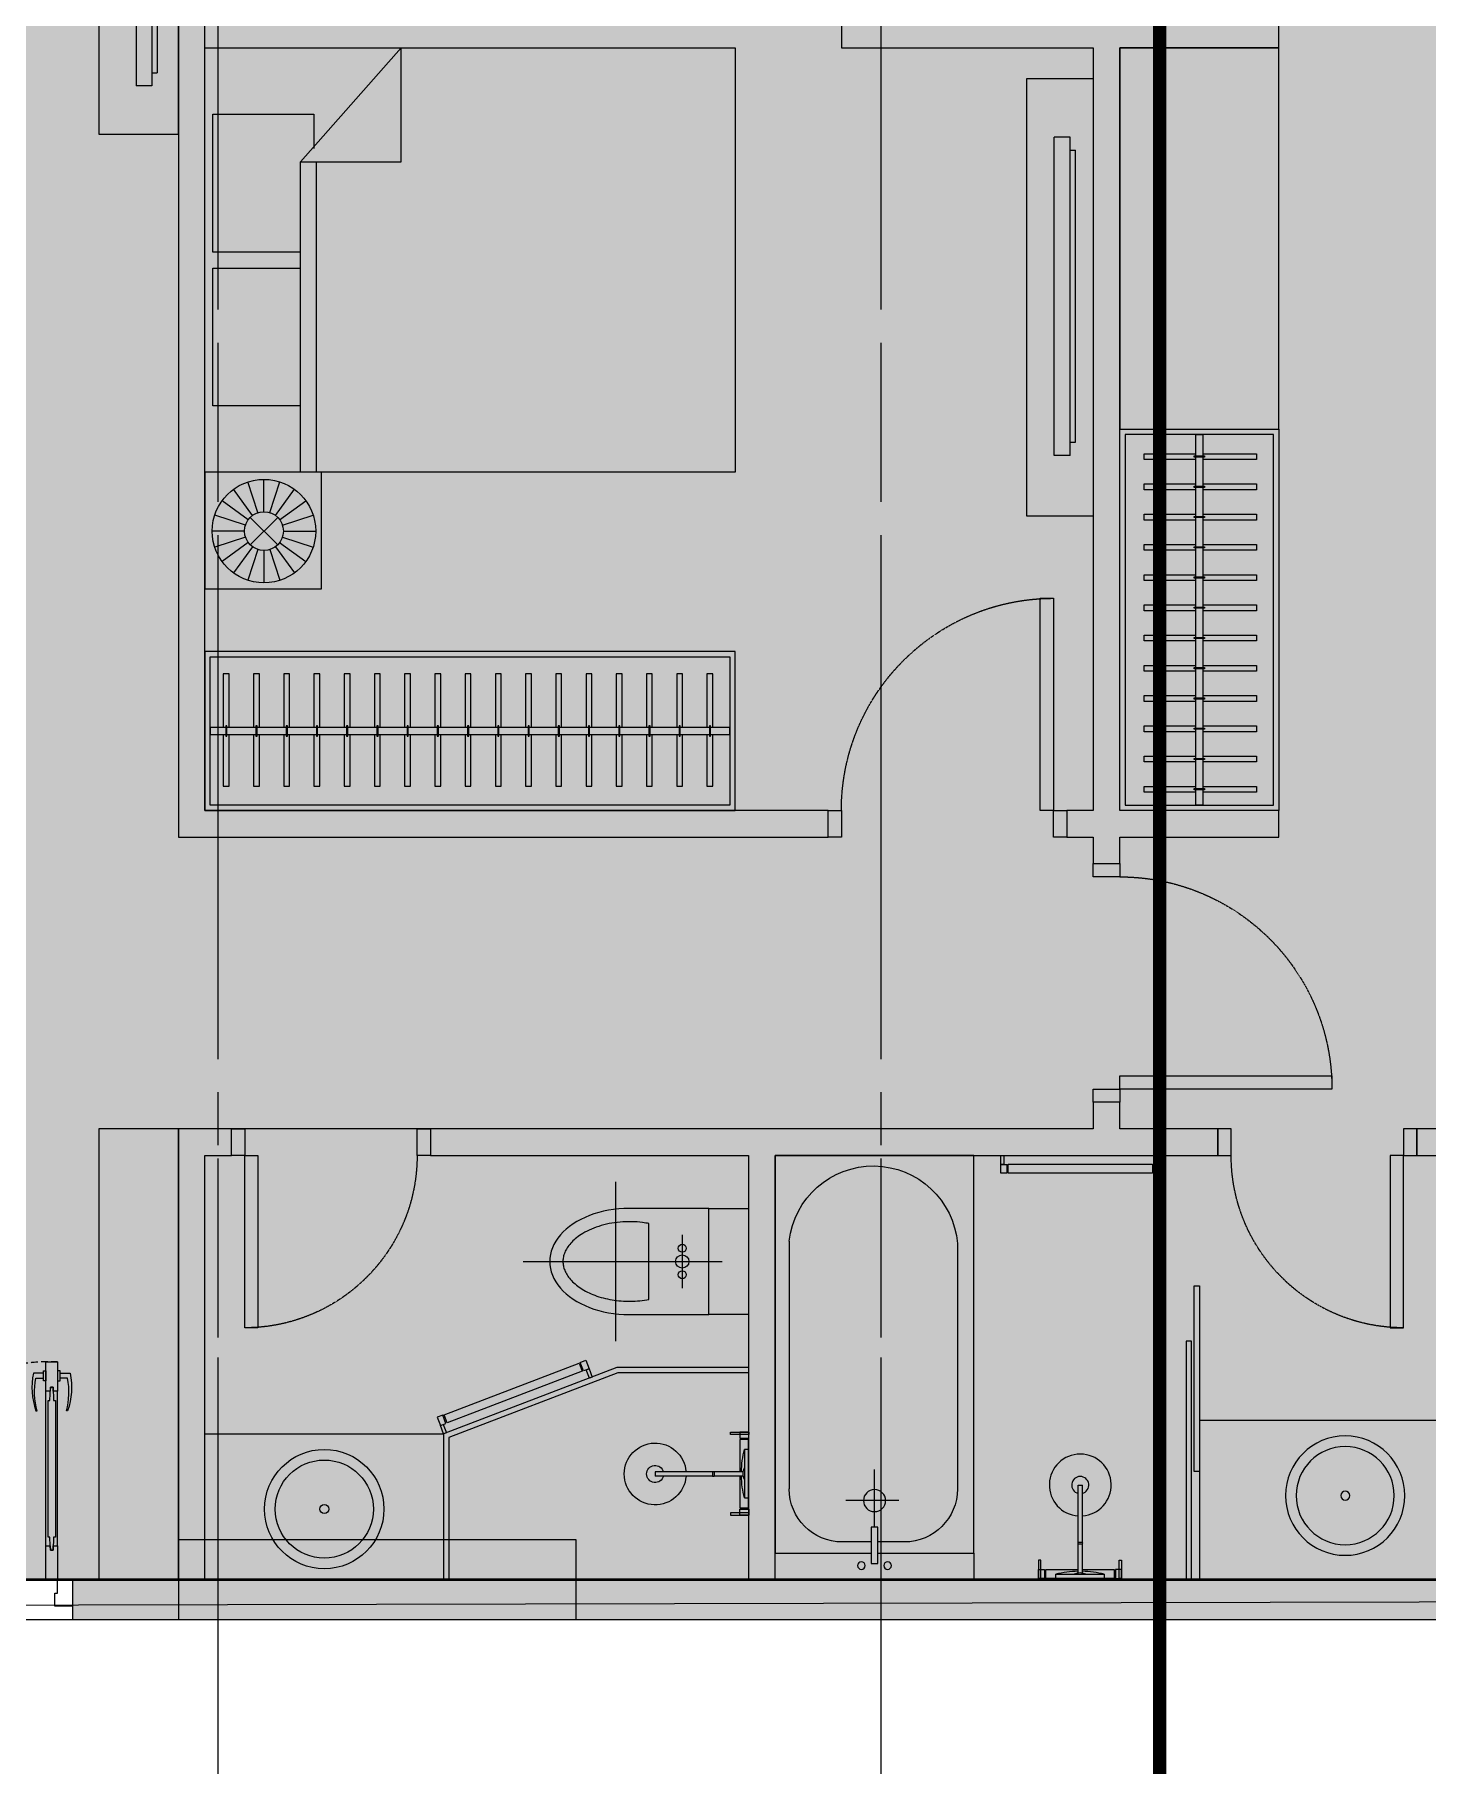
# Model space of a CAD drawing. Header units: millimetres. Extents: x -100356 to 314685, y 446 to 1273965.
# Drawn here: x 63498 to 68751, y 1025982 to 1032507 of the extents above; entities that cross this region are included whole.
import ezdxf

# ---------------------------------------------------------------- set-up
doc = ezdxf.new("R2010")
doc.units = ezdxf.units.MM
for name, pattern in [('20180221 BF$0$Core - tb$0$HIDDEN', [0.375, 0.25, -0.125]), ('A1 - dp$0$DASHED2', [0.375, 0.25, -0.125]), ('CENTER', [2, 1.25, -0.25, 0.25, -0.25]), ('CENTER2', [28.575, 19.05, -3.175, 3.175, -3.175]), ('Kume - Grid Line', [10.5, 6, -1.25, 2, -1.25]), ('VL2 - tb$0$HIDDEN', [0.375, 0.25, -0.125])]:
    doc.linetypes.add(name, pattern=pattern)
for name, color, linetype, lineweight in [('@ color hatch', 7, 'Continuous', 13), ('A-_ANOT----_D', 7, 'Continuous', 5), ('A.Axis', 251, 'CENTER2', 13), ('A1 - dp$0$A.HACH 250', 250, 'Continuous', 5), ('A1 - dp$0$CUA', 5, 'Continuous', 9), ('A1 - dp$0$FURNITURE', 8, 'Continuous', 5), ('A1 - dp$0$TUONG 2', 2, 'Continuous', 25), ('Hatch-wall', 251, 'Continuous', 5), ('KÍNH', 150, 'Continuous', 9), ('LC.HA', 250, 'Continuous', 9), ('LGI', 250, 'CENTER', 9), ('TEXT', 6, 'Continuous', 20), ('TXT', 1, 'Continuous', 25), ('VL2 - tb$0$CUA', 5, 'Continuous', 9), ('VL2 - tb$0$FURNITURE', 8, 'Continuous', 5)]:
    doc.layers.add(name, color=color, linetype=linetype, lineweight=lineweight)
doc.layers.add('@area depoint', color=8, linetype='Continuous', lineweight=35, plot=False)
doc.layers.add('STR', color=7, linetype='Continuous')

# ---------------------------------------------------------------- blocks, each defined once
blk = doc.blocks.new('VL2 - tb$0$A$C6FE626A3')
for p, q in [((-90, 605.7), (-150, 605.7)), ((-150, -594.3), (-150, 605.7)), ((-90, -594.3), (-90, 605.7)), ((-90, 556.6), (-70, 556.6)), ((-70, -544.9), (-70, 556.6)), ((-90, -544.9), (-70, -544.9)), ((-90, -594.3), (-150, -594.3))]:
    blk.add_line(p, q)
blk = doc.blocks.new('*U133')
for points in [[(0, 600), (0, 0), (2000, 0), (2000, 600)], [(1980, 580), (1980, 20), (20, 20), (20, 580)]]:
    blk.add_lwpolyline(points, close=True)
at = {"ltscale": 6}
for points in [[(91.1, 313.1), (91.1, 515.2), (69.1, 515.2), (69.1, 313.1)], [(205.1, 313.1), (205.1, 515.2), (183.1, 515.2), (183.1, 313.1)], [(319.1, 313.1), (319.1, 515.2), (297.1, 515.2), (297.1, 313.1)], [(433.1, 313.1), (433.1, 515.2), (411.1, 515.2), (411.1, 313.1)], [(547.1, 313.1), (547.1, 515.2), (525.1, 515.2), (525.1, 313.1)], [(661.1, 313.1), (661.1, 515.2), (639.1, 515.2), (639.1, 313.1)], [(775.1, 313.1), (775.1, 515.2), (753.1, 515.2), (753.1, 313.1)], [(889.1, 313.1), (889.1, 515.2), (867.1, 515.2), (867.1, 313.1)], [(1003.1, 313.1), (1003.1, 515.2), (981.1, 515.2), (981.1, 313.1)], [(1117.1, 313.1), (1117.1, 515.2), (1095.1, 515.2), (1095.1, 313.1)], [(1231.1, 313.1), (1231.1, 515.2), (1209.1, 515.2), (1209.1, 313.1)], [(1345.1, 313.1), (1345.1, 515.2), (1323.1, 515.2), (1323.1, 313.1)], [(1459.1, 313.1), (1459.1, 515.2), (1437.1, 515.2), (1437.1, 313.1)], [(1573.1, 313.1), (1573.1, 515.2), (1551.1, 515.2), (1551.1, 313.1)], [(1687.1, 313.1), (1687.1, 515.2), (1665.1, 515.2), (1665.1, 313.1)], [(1801.1, 313.1), (1801.1, 515.2), (1779.1, 515.2), (1779.1, 313.1)], [(1915.1, 313.1), (1915.1, 515.2), (1893.1, 515.2), (1893.1, 313.1)], [(69.1, 286.7), (69.1, 92.1), (91.1, 92.1), (91.1, 286.7)], [(183.1, 286.7), (183.1, 92.1), (205.1, 92.1), (205.1, 286.7)], [(297.1, 286.7), (297.1, 92.1), (319.1, 92.1), (319.1, 286.7)], [(411.1, 286.7), (411.1, 92.1), (433.1, 92.1), (433.1, 286.7)], [(525.1, 286.7), (525.1, 92.1), (547.1, 92.1), (547.1, 286.7)], [(639.1, 286.7), (639.1, 92.1), (661.1, 92.1), (661.1, 286.7)], [(753.1, 286.7), (753.1, 92.1), (775.1, 92.1), (775.1, 286.7)], [(867.1, 286.7), (867.1, 92.1), (889.1, 92.1), (889.1, 286.7)], [(981.1, 286.7), (981.1, 92.1), (1003.1, 92.1), (1003.1, 286.7)], [(1095.1, 286.7), (1095.1, 92.1), (1117.1, 92.1), (1117.1, 286.7)], [(1209.1, 286.7), (1209.1, 92.1), (1231.1, 92.1), (1231.1, 286.7)], [(1323.1, 286.7), (1323.1, 92.1), (1345.1, 92.1), (1345.1, 286.7)], [(1437.1, 286.7), (1437.1, 92.1), (1459.1, 92.1), (1459.1, 286.7)], [(1551.1, 286.7), (1551.1, 92.1), (1573.1, 92.1), (1573.1, 286.7)], [(1665.1, 286.7), (1665.1, 92.1), (1687.1, 92.1), (1687.1, 286.7)], [(1779.1, 286.7), (1779.1, 92.1), (1801.1, 92.1), (1801.1, 286.7)], [(1893.1, 286.7), (1893.1, 92.1), (1915.1, 92.1), (1915.1, 286.7)]]:
    blk.add_lwpolyline(points, dxfattribs=at)
for points in [[(1980, 286.7), (1980, 313.1), (20, 313.1), (20, 286.7)], [(82.7, 319.2), (78.3, 319.2), (78.3, 280.4), (82.7, 280.4)], [(196.7, 319.2), (192.3, 319.2), (192.3, 280.4), (196.7, 280.4)], [(310.7, 319.2), (306.3, 319.2), (306.3, 280.4), (310.7, 280.4)], [(424.7, 319.2), (420.3, 319.2), (420.3, 280.4), (424.7, 280.4)], [(538.7, 319.2), (534.3, 319.2), (534.3, 280.4), (538.7, 280.4)], [(652.7, 319.2), (648.3, 319.2), (648.3, 280.4), (652.7, 280.4)], [(766.7, 319.2), (762.3, 319.2), (762.3, 280.4), (766.7, 280.4)], [(880.7, 319.2), (876.3, 319.2), (876.3, 280.4), (880.7, 280.4)], [(994.7, 319.2), (990.3, 319.2), (990.3, 280.4), (994.7, 280.4)], [(1108.7, 319.2), (1104.3, 319.2), (1104.3, 280.4), (1108.7, 280.4)], [(1222.7, 319.2), (1218.3, 319.2), (1218.3, 280.4), (1222.7, 280.4)], [(1336.7, 319.2), (1332.3, 319.2), (1332.3, 280.4), (1336.7, 280.4)], [(1450.7, 319.2), (1446.3, 319.2), (1446.3, 280.4), (1450.7, 280.4)], [(1564.7, 319.2), (1560.3, 319.2), (1560.3, 280.4), (1564.7, 280.4)], [(1678.7, 319.2), (1674.3, 319.2), (1674.3, 280.4), (1678.7, 280.4)], [(1792.7, 319.2), (1788.3, 319.2), (1788.3, 280.4), (1792.7, 280.4)], [(1906.7, 319.2), (1902.3, 319.2), (1902.3, 280.4), (1906.7, 280.4)]]:
    blk.add_lwpolyline(points, close=True, dxfattribs=at)
blk = doc.blocks.new('VL2 - tb$0$Bed 1600')
at = {"linetype": 'Continuous'}
for p, q in [((2, -80), (2, 0)), ((2, 0), (66, 0)), ((66, 0), (66, -80)), ((12, -1.2), (32.8, -1.2)), ((12, -14.4), (12, -1.2)), ((32.8, -1.2), (32.8, -14.4)), ((35.2, -1.2), (56, -1.2)), ((35.2, -14.4), (35.2, -1.2)), ((56, -1.2), (56, -16.4)), ((2, -14.4), (48.8, -14.4)), ((66, -29.6), (48.8, -14.4)), ((48.8, -14.4), (48.8, -29.6)), ((48.8, -16.8), (2, -16.8)), ((56, -16.4), (50.8, -16.4)), ((48.8, -29.6), (66, -29.6)), ((66, -80), (2, -80))]:
    blk.add_line(p, q, dxfattribs=at)
blk = doc.blocks.new('VL2 - tb$0$tab')
for p, q in [((439, 0), (0, 0)), ((0, 0), (0, -439)), ((439, -439), (439, 0)), ((174.4, -163.3), (102.7, -64.6)), ((194.8, -152.9), (157.1, -36.9)), ((217.4, -149.3), (217.4, -27.3)), ((240, -152.9), (277.7, -36.9)), ((260.4, -163.3), (332.1, -64.6)), ((158.2, -179.5), (59.5, -107.8)), ((276.6, -179.5), (375.2, -107.8)), ((147.8, -199.9), (31.8, -162.2)), ((165.6, -170.7), (269.1, -274.2)), ((269.1, -170.7), (165.6, -274.2)), ((287, -199.9), (402.9, -162.2)), ((144.2, -222.5), (22.2, -222.5)), ((147.8, -245.1), (31.8, -282.8)), ((287, -245.1), (402.9, -282.8)), ((290.5, -222.5), (412.5, -222.5)), ((158.2, -265.5), (59.5, -337.2)), ((174.4, -281.7), (102.7, -380.3)), ((194.8, -292.1), (157.1, -408)), ((217.4, -295.6), (217.4, -417.6)), ((217.4, -295.6), (217.4, -417.6)), ((240, -292.1), (277.7, -408)), ((260.4, -281.7), (332.1, -380.3)), ((276.6, -265.5), (375.2, -337.2)), ((0, -439), (439, -439))]:
    blk.add_line(p, q)
for radius in [195.1, 73.2]:
    blk.add_circle((217.4, -222.5), radius)
blk = doc.blocks.new('*U134')
for points in [[(-850, 100), (-900, 100), (-900, 0), (-850, 0)], [(0, 100), (-50, 100), (-50, 0), (0, 0)], [(-50, 0), (-100, 0), (-100, -800), (-50, -800)]]:
    blk.add_lwpolyline(points, close=True)
at = {"linetype": 'VL2 - tb$0$HIDDEN'}
blk.add_arc((-50, 0), 800, 180, 270, dxfattribs=at)
blk = doc.blocks.new('*U135')
for points in [[(-700, 100), (-750, 100), (-750, 0), (-700, 0)], [(0, 100), (-50, 100), (-50, 0), (0, 0)], [(-50, 0), (-100, 0), (-100, -650), (-50, -650)]]:
    blk.add_lwpolyline(points, close=True)
at = {"linetype": 'VL2 - tb$0$HIDDEN'}
blk.add_arc((-50, 0), 650, 180, 270, dxfattribs=at)
blk = doc.blocks.new('*U213')
for points in [[(0, 100), (50, 100), (50, 0), (0, 0)], [(700, 100), (750, 100), (750, 0), (700, 0)], [(50, 0), (100, 0), (100, -650), (50, -650)]]:
    blk.add_lwpolyline(points, close=True)
at = {"linetype": 'VL2 - tb$0$HIDDEN'}
blk.add_arc((50, 0), 650, 270, 0, dxfattribs=at)
blk = doc.blocks.new('A1 - dp$0$A$C6E1257E0')
at = {"linetype": 'Continuous'}
blk.add_lwpolyline([(30.5, 0), (64.5, 0), (64.5, 8.5), (30.5, 8.5)], close=True, dxfattribs=at)
blk.add_lwpolyline([(39, 8.5), (39, 42.5, -0.1327536), (166.5, 34), (166.5, 29.75, 0.1152164), (56, 34), (56, 8.5)], format="xyb", dxfattribs=at)
blk = doc.blocks.new('A1 - dp$0$cua vao can ho')
at = {"layer": 'A1 - dp$0$A.HACH 250', "linetype": 'A1 - dp$0$DASHED2', "ltscale": 100}
for centre, radius, start, end in [((-77.8, 0), 822.2, 88.45126, 179.99999), ((-1222.2, 0), 322.2, 0.00003, 93.95459)]:
    blk.add_arc(centre, radius, start, end, dxfattribs=at)
at = {"layer": 'A1 - dp$0$CUA'}
for p, q in [((-100, 127.8), (-100, 710.8)), ((-55.6, 127.8), (-55.6, 710.8)), ((-1244.4, 127.8), (-1244.4, 210.3)), ((-1200, 127.8), (-1200, 210.3))]:
    blk.add_line(p, q, dxfattribs=at)
for points in [[(-55.6, 821.9), (-55.6, 804.1), (-55.6, 710.8), (-72.2, 710.8), (-72.7, 726.4), (-82.8, 726.4), (-83.3, 710.8), (-100, 710.8), (-100, 821.9)], [(-72.7, 726.4), (-71.1, 676.4), (-63.9, 676.4), (-63.9, 161.1), (-71.1, 161.1), (-72.7, 111.1), (-82.8, 111.1), (-83.3, 127.8), (-84.4, 161.1), (-91.7, 161.1), (-91.7, 676.4), (-84.4, 676.4), (-82.8, 726.4)], [(-1244.4, 321.5), (-1244.4, 303.7), (-1244.4, 210.3), (-1227.8, 210.3), (-1227.3, 225.9), (-1217.2, 225.9), (-1216.7, 210.3), (-1200, 210.3), (-1200, 321.5)], [(-1227.3, 225.9), (-1228.9, 175.9), (-1236.1, 175.9), (-1236.1, 161.1), (-1228.9, 161.1), (-1227.3, 111.1), (-1217.2, 111.1), (-1216.7, 127.8), (-1215.6, 161.1), (-1208.3, 161.1), (-1208.3, 175.9), (-1215.6, 175.9), (-1217.2, 225.9)], [(-1216.7, 127.8), (-1217.2, 111.1), (-1227.3, 111.1), (-1227.8, 127.8), (-1244.4, 127.8), (-1244.4, 1.1), (-1244.4, 0), (-1200, 0), (-1200, 11.1), (-1200, 127.8)], [(-83.3, 127.8), (-82.8, 111.1), (-72.7, 111.1), (-72.2, 127.8), (-55.6, 127.8), (-55.6, 1.1), (-55.6, 0), (-100, 0), (-100, 11.1), (-100, 127.8)], [(-1233.3, -50), (-1244.4, -50), (-1244.4, 0), (-1300, 0), (-1300, -100), (-1275, -100), (-1233.3, -100)], [(-66.7, -50), (-55.6, -50), (-55.6, 0), (0, 0), (0, -100), (-25, -100), (-66.7, -100)]]:
    blk.add_lwpolyline(points, close=True, dxfattribs=at)
blk.add_lwpolyline([(-1244.4, 0), (-55.6, 0)], dxfattribs=at)
at = {"layer": 'A1 - dp$0$CUA', "yscale": 1.111111111007631, "zscale": 1.111111111007631}
for p, xscale, rotation in [((-100, 821.9), -1.111111111007631, 89.99998306033208), ((-55.6, 821.9), 1.111111111007631, 269.9999830603322)]:
    blk.add_blockref('A1 - dp$0$A$C6E1257E0', p, dxfattribs=dict(at, xscale=xscale, rotation=rotation))
blk = doc.blocks.new('A1 - dp$0$A$C588A0D6B')
for p, q in [((-121.7, -37.8), (122.5, -37.8)), ((-121.7, -58.7), (-121.7, -37.8)), ((122.5, -58.7), (-121.7, -58.7)), ((-11.5, -64.5), (-11.5, -211.1)), ((9.4, -64.8), (9.4, -211.1)), ((122.5, -37.8), (122.5, -58.7)), ((9.4, -211.1), (-11.5, -211.1)), ((9.4, -219.7), (-11.5, -219.7)), ((-11.5, -219.7), (-11.5, -507.4)), ((9.4, -219.7), (9.4, -507.4)), ((9.4, -507.4), (-11.5, -507.4))]:
    blk.add_line(p, q)
for points in [[(-177.9, -36.9), (-207.6, -36.9), (-207.6, -82), (-177.9, -82)], [(-207.6, -36.9), (-197.1, -36.9), (-197.1, -129.3), (-207.6, -129.3)], [(178.7, -36.9), (208.4, -36.9), (208.4, -82), (178.7, -82)], [(208.4, -36.9), (197.9, -36.9), (197.9, -129.3), (208.4, -129.3)]]:
    blk.add_lwpolyline(points, close=True)
blk.add_lwpolyline([(-11.5, -82.1), (-171.1, -82.1), (-171.1, -37.8), (171.9, -37.8), (171.9, -82.1), (9.4, -82.1)])
for centre, radius, start, end in [((0.4, 430.9), 504.6, 255.99431, 268.6524), ((0, 0), 65.5, 243.65518, 296.34482), ((0.4, 430.9), 504.6, 271.02355, 284.00569), ((-8.2, -215.4), 5.39, 127.25821, 232.74179), ((6.2, -215.4), 5.39, 307.25821, 52.74179), ((-1, -507.4), 155.5, 93.85009, 86.14991), ((-1, -507.4), 43, 104.0595, 75.9405)]:
    blk.add_arc(centre, radius, start, end)
blk = doc.blocks.new('A1 - dp$0$A$C487079A1')
for points in [[(33.8, 588.9), (33.8, 600.1), (0, 600.1), (0, 588.9)], [(67.6, 577.7), (67.6, 600.1), (33.8, 600.1), (33.8, 577.7)], [(33.8, 0), (33.8, 11.2), (0, 11.2), (0, 0)], [(67.6, 22.3), (67.6, 0), (33.8, 0), (33.8, 22.3)]]:
    blk.add_lwpolyline(points, close=True)
blk.add_lwpolyline([(33.7, 147.1), (33.7, 27.4), (67, 27.4), (67, 572.7), (33.7, 572.7), (33.7, 147.1)])
blk = doc.blocks.new('VL2 - tb$0$A$C722D3D91')
at = {"ltscale": 0.07}
for radius in [225, 185, 17]:
    blk.add_circle((0, 0), radius, dxfattribs=at)
blk = doc.blocks.new('A1 - dp$0$A$C4168242D')
for points in [[(300, 750), (300, 0)], [(0, 400), (600, 400)], [(100, 350), (100, 50), (500, 50), (500, 350)], [(157.1, 275.5), (442.9, 275.5)], [(400, 150), (200, 150)]]:
    blk.add_lwpolyline(points)
for centre, radius in [((250, 150), 15), ((300, 150), 25), ((350, 150), 15)]:
    blk.add_circle(centre, radius)
blk.add_ellipse((300, 350), major_axis=(0, 300), ratio=0.666667, start_param=4.712389, end_param=7.853982)
blk.add_open_spline([(442.9, 275.5), (444.5, 283.4), (445.7, 291.4), (448.6, 313.5), (449.6, 327.6), (450.2, 356.1), (449.7, 370.4), (447.3, 398.6), (445.3, 412.5), (439.9, 439.6), (436.5, 452.7), (428.4, 477.8), (423.8, 489.7), (413.4, 512), (407.6, 522.4), (396.4, 539.6), (391.1, 546.8), (380.1, 559.9), (374.4, 565.7), (362.9, 575.9), (357.1, 580.3), (345.5, 587.6), (339.8, 590.6), (328.3, 595.4), (322.7, 597.1), (311.5, 599.4), (306, 600), (294.9, 600), (289.4, 599.5), (278.2, 597.3), (272.6, 595.7), (261.1, 591.1), (255.4, 588.1), (243.8, 580.9), (238, 576.6), (226.5, 566.5), (220.8, 560.8), (209.7, 547.9), (204.4, 540.8), (194.2, 525.3), (189.3, 516.9), (180.4, 498.9), (176.2, 489.4), (168.7, 469.5), (165.4, 459), (159.7, 437.4), (157.3, 426.3), (153.4, 403.6), (152, 392), (150.3, 368.5), (149.9, 356.7), (150.2, 333.1), (150.9, 321.3), (153.2, 298.1), (154.9, 286.7), (157.1, 275.5)], degree=3, knots=[4.428595, 4.428595, 4.428595, 4.428595, 4.521718, 4.521718, 4.681946, 4.681946, 4.842175, 4.842175, 5.002403, 5.002403, 5.162632, 5.162632, 5.32286, 5.32286, 5.483089, 5.483089, 5.615862, 5.615862, 5.748636, 5.748636, 5.88141, 5.88141, 6.014184, 6.014184, 6.146958, 6.146958, 6.279732, 6.279732, 6.412506, 6.412506, 6.545279, 6.545279, 6.678053, 6.678053, 6.810827, 6.810827, 6.943601, 6.943601, 7.076375, 7.076375, 7.209149, 7.209149, 7.341922, 7.341922, 7.474696, 7.474696, 7.60747, 7.60747, 7.740244, 7.740244, 7.873018, 7.873018, 8.005792, 8.005792, 8.137776, 8.137776, 8.137776, 8.137776])
blk = doc.blocks.new('A1 - dp$0$A$C722D3D91')
at = {"ltscale": 0.07}
for radius in [225, 185, 17]:
    blk.add_circle((0, 0), radius, dxfattribs=at)
blk = doc.blocks.new('*U290')
for points in [[(0, 600), (0, 0), (1437.5, 0), (1437.5, 600)], [(1417.5, 580), (1417.5, 20), (20, 20), (20, 580)]]:
    blk.add_lwpolyline(points, close=True)
at = {"ltscale": 6}
for points in [[(91.1, 313.1), (91.1, 515.2), (69.1, 515.2), (69.1, 313.1)], [(205.1, 313.1), (205.1, 515.2), (183.1, 515.2), (183.1, 313.1)], [(319.1, 313.1), (319.1, 515.2), (297.1, 515.2), (297.1, 313.1)], [(433.1, 313.1), (433.1, 515.2), (411.1, 515.2), (411.1, 313.1)], [(547.1, 313.1), (547.1, 515.2), (525.1, 515.2), (525.1, 313.1)], [(661.1, 313.1), (661.1, 515.2), (639.1, 515.2), (639.1, 313.1)], [(775.1, 313.1), (775.1, 515.2), (753.1, 515.2), (753.1, 313.1)], [(889.1, 313.1), (889.1, 515.2), (867.1, 515.2), (867.1, 313.1)], [(1003.1, 313.1), (1003.1, 515.2), (981.1, 515.2), (981.1, 313.1)], [(1117.1, 313.1), (1117.1, 515.2), (1095.1, 515.2), (1095.1, 313.1)], [(1231.1, 313.1), (1231.1, 515.2), (1209.1, 515.2), (1209.1, 313.1)], [(1345.1, 313.1), (1345.1, 515.2), (1323.1, 515.2), (1323.1, 313.1)], [(69.1, 286.7), (69.1, 92.1), (91.1, 92.1), (91.1, 286.7)], [(183.1, 286.7), (183.1, 92.1), (205.1, 92.1), (205.1, 286.7)], [(297.1, 286.7), (297.1, 92.1), (319.1, 92.1), (319.1, 286.7)], [(411.1, 286.7), (411.1, 92.1), (433.1, 92.1), (433.1, 286.7)], [(525.1, 286.7), (525.1, 92.1), (547.1, 92.1), (547.1, 286.7)], [(639.1, 286.7), (639.1, 92.1), (661.1, 92.1), (661.1, 286.7)], [(753.1, 286.7), (753.1, 92.1), (775.1, 92.1), (775.1, 286.7)], [(867.1, 286.7), (867.1, 92.1), (889.1, 92.1), (889.1, 286.7)], [(981.1, 286.7), (981.1, 92.1), (1003.1, 92.1), (1003.1, 286.7)], [(1095.1, 286.7), (1095.1, 92.1), (1117.1, 92.1), (1117.1, 286.7)], [(1209.1, 286.7), (1209.1, 92.1), (1231.1, 92.1), (1231.1, 286.7)], [(1323.1, 286.7), (1323.1, 92.1), (1345.1, 92.1), (1345.1, 286.7)]]:
    blk.add_lwpolyline(points, dxfattribs=at)
for points in [[(1417.5, 286.7), (1417.5, 313.1), (20, 313.1), (20, 286.7)], [(82.7, 319.2), (78.3, 319.2), (78.3, 280.4), (82.7, 280.4)], [(196.7, 319.2), (192.3, 319.2), (192.3, 280.4), (196.7, 280.4)], [(310.7, 319.2), (306.3, 319.2), (306.3, 280.4), (310.7, 280.4)], [(424.7, 319.2), (420.3, 319.2), (420.3, 280.4), (424.7, 280.4)], [(538.7, 319.2), (534.3, 319.2), (534.3, 280.4), (538.7, 280.4)], [(652.7, 319.2), (648.3, 319.2), (648.3, 280.4), (652.7, 280.4)], [(766.7, 319.2), (762.3, 319.2), (762.3, 280.4), (766.7, 280.4)], [(880.7, 319.2), (876.3, 319.2), (876.3, 280.4), (880.7, 280.4)], [(994.7, 319.2), (990.3, 319.2), (990.3, 280.4), (994.7, 280.4)], [(1108.7, 319.2), (1104.3, 319.2), (1104.3, 280.4), (1108.7, 280.4)], [(1222.7, 319.2), (1218.3, 319.2), (1218.3, 280.4), (1222.7, 280.4)], [(1336.7, 319.2), (1332.3, 319.2), (1332.3, 280.4), (1336.7, 280.4)]]:
    blk.add_lwpolyline(points, close=True, dxfattribs=at)
blk = doc.blocks.new('tam nam1500 plus 100')
for p, q in [((-1276.1, 321.7), (-342.6, 321.7)), ((-298.7, -91.8), (-298.7, 108.5)), ((-142.6, 12.9), (-142.6, 121.7)), ((-198.5, 0), (-415.4, 0)), ((-142.6, -112.7), (-142.6, -12.9)), ((-1267.8, -312.7), (-342.6, -312.7))]:
    blk.add_line(p, q)
for points in [[(-100, -12.9), (-100, -375), (-1600, -375), (-1600, 375), (-100, 375), (-100, 12.9)], [(-100, -12.9), (-100, -375), (0, -375), (0, 375), (-100, 375), (-100, 12.9)]]:
    blk.add_lwpolyline(points)
blk.add_lwpolyline([(-198.5, 12.9), (-61.4, 12.9), (-61.4, -12.9), (-198.5, -12.9)], close=True)
for centre, radius in [((-298.7, 0), 41.7), ((-53.5, 49.4), 14.5), ((-53.5, -49.4), 14.5)]:
    blk.add_circle(centre, radius)
for centre, radius, start, end in [((-1241.3, 4.9), 318.7, 96.26491, 265.2417), ((-342.6, 121.7), 200, 0, 90), ((-342.6, -112.7), 200, 270, 0)]:
    blk.add_arc(centre, radius, start, end)
blk = doc.blocks.new('VL2 - tb')
at = {"layer": '@ color hatch', "ltscale": 0.5}
h = blk.add_hatch(color=181, dxfattribs=at)
h.dxf.hatch_style = 1
h.paths.add_polyline_path([(9100, 9625), (9100, 8325), (9000, 8325), (9000, 6500.1), (6400, 6500.1), (6400, 8325), (3100, 8325), (3100, 9625), (100, 9625), (100, 1075), (499.9, 1075), (499.9, 175), (11350, 175), (11350, 575), (11800, 575), (12250, 575), (12250, 9625)])
h.paths.add_polyline_path([(8800.2, 6900.1), (6600.2, 6900.1), (6600, 6600.1), (8800, 6600.1)], flags=17)
h.paths.add_polyline_path([(3300, 8525), (6400, 8525), (6400, 9825.1), (3300, 9825.1)])
at = {"layer": 'Hatch-wall', "ltscale": 0.5}
h = blk.add_hatch(color=256, dxfattribs=at)
h.dxf.hatch_style = 1
h.paths.add_polyline_path([(9500, 175), (10120, 175)], flags=16)
h.paths.add_polyline_path([(9000.1, 6600.1), (8750.2, 6600.1), (8750.2, 6400.1), (8900.1, 6400.1), (8900.1, 5950.1), (9850, 5950.1), (9850, 3075), (9750, 3075), (9750, 2975), (9850, 2975), (9850, 2875), (9950, 2875), (9950, 2975), (10550, 2975), (10550, 3075), (9950, 3075), (9950, 5950.1), (10550, 5950.1), (10550, 6050.1), (9000, 6050.1)], flags=16)
h.paths.add_polyline_path([(6400, 6050.1), (6400, 2975), (8850, 2975), (8850, 3075), (6500, 3075), (6500, 6400.1), (6650.2, 6400.1), (6650.2, 6600.1), (6600, 6600.1), (6600, 9825), (6400, 9825), (6400, 8525), (6400, 8325)], flags=17)
h.paths.add_polyline_path([(3100, 9625), (2700, 9625), (2700, 9825), (3300, 9825), (3300, 8525), (4000, 8525), (4000, 8325), (3200, 8325), (3200, 5625), (3100, 5625)], flags=17)
h.paths.add_polyline_path([(100, 1875), (100, 1875), (100, 1375), (100, 1375)], flags=16)
edge = h.paths.add_edge_path()
edge.add_line((12250, 9625), (12250, 6050.1))
edge.add_line((12250, 6050.1), (11650, 6050.1))
edge.add_line((11650, 6050.1), (11650, 5950.1))
edge.add_line((11650, 5950.1), (12250, 5950.1))
edge.add_line((12250, 5950.1), (12250, 3075))
edge.add_line((12250, 3075), (11650, 3075))
edge.add_line((11650, 3075), (11650, 2975))
edge.add_line((11650, 2975), (12250, 2975))
edge.add_line((12250, 2975), (12250, 1875))
edge.add_line((12250, 1875), (11070, 1875))
edge.add_line((11070, 1875), (11070, 1775))
edge.add_line((11070, 1775), (12250, 1775))
edge.add_line((12250, 1775), (12250, 175))
edge.add_line((12250, 175), (10220, 175))
edge.add_line((10220, 175), (9400, 175))
edge.add_line((9400, 175), (8650, 175))
edge.add_line((8650, 175), (8650, 1775))
edge.add_line((8650, 1775), (10320, 1775))
edge.add_line((10320, 1775), (10320, 1875))
edge.add_line((10320, 1875), (9950, 1875))
edge.add_line((9950, 1875), (9950, 1975))
edge.add_line((9950, 1975), (9850, 1975))
edge.add_line((9850, 1975), (9850, 1875))
edge.add_line((9850, 1875), (7350, 1875))
edge.add_line((7350, 1875), (7350, 1775))
edge.add_line((7350, 1775), (8550, 1775))
edge.add_line((8550, 1775), (8550, 175))
edge.add_line((8550, 175), (6500, 175))
edge.add_line((6500, 175), (6500, 1775))
edge.add_line((6500, 1775), (6600, 1775))
edge.add_line((6600, 1775), (6600, 1875))
edge.add_line((6600, 1875), (6500, 1875))
edge.add_line((6500, 1875), (6400, 1875))
edge.add_line((6400, 1875), (6400, 175))
edge.add_line((6400, 175), (6300, 175))
edge.add_line((6300, 175), (6300, 25))
edge.add_line((6300, 25), (12450, 25))
edge.add_line((12450, 25), (12450, 9825))
edge.add_line((12450, 9825), (11600, 9825))
edge.add_line((11600, 9825), (11600, 9625))
edge.add_line((11600, 9625), (12250, 9625))
edge.add_line((8750.2, 6600.1), (8800.2, 6600.1))
edge.add_line((8800.2, 6600.1), (8800, 9825))
edge.add_line((8800, 9825), (9500, 9825))
edge.add_line((9500, 9825), (9500, 9625))
edge.add_line((9500, 9625), (9100, 9625))
edge.add_line((9100, 9625), (9100, 8325))
edge.add_line((9100, 8325), (9000, 8325))
edge.add_line((9000, 8325), (9000, 6900.1))
h.paths.add_polyline_path([(4500, 175), (4600, 175), (4600, 175), (4700, 175), (4700, 25), (-100, 25), (-100, 9825), (600, 9825), (600, 9625), (100, 9625), (100, 6325), (2200, 6325), (2200, 6125), (2100, 6125), (2100, 6225), (100, 6225), (100, 4625), (2100, 4625), (2100, 5375), (2200, 5375), (2200, 4625), (3100, 4625), (3100, 4725), (3200, 4725), (3200, 4525), (100, 4525), (100, 1975), (850, 1975), (850, 1875), (100, 1875), (100, 1275), (100, 1275), (100, 175), (1700, 175), (1700, 1875), (1600, 1875), (1600, 1975), (1800, 1975), (1800, 175), (4500, 175)])
h = blk.add_hatch(color=256, dxfattribs=at)
h.dxf.hatch_style = 1
h.paths.add_polyline_path([(12450, 9825), (11600, 9825), (11600, 9625), (12250, 9625), (12250, 6050.1), (11650, 6050.1), (11650, 5950.1), (12250, 5950.1), (12250, 3075), (11650, 3075), (11650, 2975), (12250, 2975), (12250, 1875), (11070, 1875), (11070, 1775), (12250, 1775), (12250, 175), (10220, 175), (9400, 175), (8650, 175), (8650, 1775), (10320, 1775), (10320, 1875), (9950, 1875), (9950, 1975), (9850, 1975), (9850, 1875), (7350, 1875), (7350, 1775), (8550, 1775), (8550, 175), (6500, 175), (6500, 1775), (6600, 1775), (6600, 1875), (6500, 1875), (6400, 1875), (6400, 175), (6000, 175), (6000, 25), (12450, 25)])
h.paths.add_polyline_path([(10120, 175), (9500, 175)], flags=16)
at = {"layer": '@area depoint', "color": 250, "ltscale": 10, "const_width": 10}
blk.add_lwpolyline([(9100, 9625), (9100, 8325), (9000, 8325), (9000, 6500.1), (6400, 6500.1), (6400, 8325), (3100, 8325), (3100, 9625), (100, 9625), (100, 1075), (499.9, 1075), (499.9, 175), (700, 175), (700, 175), (11350, 175), (11350, 575), (11800, 575), (11800, 575), (12250, 575), (12250, 9625)], close=True, dxfattribs=at)
at = {"layer": 'A1 - dp$0$FURNITURE'}
for points in [[(8400, 1575), (8550, 1575), (8550, 1175), (8400, 1175)], [(6500, 175), (6500, 725), (7400, 725), (7400, 175)], [(11350, 175), (11350, 775), (10250, 775), (10250, 775), (10250, 175)]]:
    blk.add_lwpolyline(points, close=True, dxfattribs=at)
at = {"layer": 'A1 - dp$0$TUONG 2', "ltscale": 0.5}
for points in [[(12250, 1875), (11070, 1875), (11070, 1775), (12250, 1775)], [(12250, 175), (10220, 175), (10220, 175), (9400, 175), (9400, 175), (8650, 175), (8650, 1775), (10320, 1775), (10320, 1875), (9950, 1875), (9950, 1975), (9850, 1975), (9850, 1875), (7350, 1875), (7350, 1775), (8550, 1775), (8550, 175), (6500, 175), (6500, 1775), (6600, 1775), (6600, 1875), (6500, 1875), (6400, 1875), (6400, 175), (6000, 175), (6000, 25), (12450, 25)], [(6400, 6050.1), (6400, 2975), (8850, 2975), (8850, 3075), (6500, 3075), (6500, 6400.1), (6650.2, 6400.1), (6650.2, 6600.1), (6600, 6600.1), (6600, 9825), (6400, 9825), (6400, 8525), (6400, 8525), (6400, 8325), (6400, 8325), (6400, 6050.1)], [(9000, 6600.1), (8750.2, 6600.1), (8750.2, 6400.1), (8900.1, 6400.1), (8900.1, 5950.1), (9850, 5950.1), (9850, 3075), (9750, 3075), (9750, 2975), (9850, 2975), (9850, 2875), (9950, 2875), (9950, 2975), (10550, 2975), (10550, 3075), (9950, 3075), (9950, 5950.1), (10550, 5950.1), (10550, 6050.1), (9000, 6050.1), (9000, 6600.1)], [(8650, 175), (9400, 175)]]:
    blk.add_lwpolyline(points, dxfattribs=at)
at = {"layer": 'KÍNH'}
for points in [[(8550, 975), (8053.8, 975), (7400, 725), (7400, 175)], [(8550, 955), (8057.5, 955), (7420, 711.2), (7420, 175)]]:
    blk.add_lwpolyline(points, dxfattribs=at)
at = {"layer": 'VL2 - tb$0$CUA'}
blk.add_line((7350, 1875), (6600, 1875), dxfattribs=at)
at = {"layer": 'VL2 - tb$0$CUA', "elevation": 0}
blk.add_lwpolyline([(10250, 1283.1), (10250, 583.1), (10230, 583.1), (10230, 1283.1)], close=True, dxfattribs=at)
at = {"layer": 'VL2 - tb$0$CUA'}
blk.add_lwpolyline([(10200, 1074.9), (10200, 175), (10220, 175), (10220, 1074.9)], close=True, dxfattribs=at)
at = {"layer": 'VL2 - tb$0$FURNITURE'}
for points in [[(6100, 8325), (6100, 5625), (6400, 5625), (6400, 8325)], [(10550, 5950.1), (9950, 5950.1), (9950, 4512.5), (10550, 4512.5)], [(9600, 5834.9), (9850, 5834.9), (9850, 4185), (9600, 4185)], [(6400, 1875), (6100, 1875), (6100, 175), (6400, 175)]]:
    blk.add_lwpolyline(points, close=True, dxfattribs=at)
at = {"layer": 'A1 - dp$0$FURNITURE'}
for name, p, xscale, rotation in [('tam nam1500 plus 100', (9025, 175), -1, 90), ('A1 - dp$0$A$C487079A1', (10101.3, 1775), -0.9999999999999983, 89.9999303536725), ('VL2 - tb$0$A$C722D3D91', (10800, 492.3), -1, 90)]:
    blk.add_blockref(name, p, dxfattribs=dict(at, xscale=xscale, rotation=rotation))
for name, p, rotation in [('A1 - dp$0$A$C4168242D', (8450, 1075), 90.00001693966784), ('A1 - dp$0$A$C722D3D91', (6950, 441.6), 270.0000169396679)]:
    blk.add_blockref(name, p, dxfattribs=dict(at, rotation=rotation))
at = {"layer": 'A1 - dp$0$FURNITURE', "extrusion": (-5.27555e-19, 5.65041e-18, -1), "xscale": 0.7499999999999982, "yscale": 0.7499999999999982, "zscale": -0.7499999999999981, "rotation": 90.0000696463277}
blk.add_blockref('A1 - dp$0$A$C588A0D6B', (-8578.3, 574.7), dxfattribs=at)
at = {"layer": 'A1 - dp$0$FURNITURE', "extrusion": (-5.65041e-18, 5.27555e-19, -1), "xscale": -0.7499999999999996, "yscale": 0.7499999999999996, "zscale": -0.7499999999999996, "rotation": 179.9999303536723}
blk.add_blockref('A1 - dp$0$A$C588A0D6B', (-9800.1, 151.8), dxfattribs=at)
at = {"layer": 'A1 - dp$0$TUONG 2'}
blk.add_blockref('A1 - dp$0$cua vao can ho', (6000, 175), dxfattribs=at)
at = {"layer": 'KÍNH', "extrusion": (2.12676e-18, -5.56228e-18, -1), "zscale": -1, "rotation": 69.07541614089642}
blk.add_blockref('A1 - dp$0$A$C487079A1', (-7400, 725), dxfattribs=at)
at = {"layer": 'VL2 - tb$0$CUA', "xscale": -1}
for p, rotation in [((9750, 3075), 180), ((9950, 1975), 90)]:
    blk.add_blockref('*U134', p, dxfattribs=dict(at, rotation=rotation))
for name, p in [('*U135', (6600, 1775)), ('*U213', (11070, 1775))]:
    blk.add_blockref(name, p, dxfattribs=at)
at = {"layer": 'VL2 - tb$0$FURNITURE', "xscale": -1}
for name, p, rotation in [('VL2 - tb$0$A$C6FE626A3', (6390, 6412.2), 180), ('*U290', (9950, 3075), 270)]:
    blk.add_blockref(name, p, dxfattribs=dict(at, rotation=rotation))
at = {"layer": 'VL2 - tb$0$FURNITURE', "xscale": 24.99999062500365, "yscale": 24.99999062500365, "zscale": 24.99999062500365, "rotation": 90}
blk.add_blockref('VL2 - tb$0$Bed 1600', (6500, 4300.1), dxfattribs=at)
at = {"layer": 'VL2 - tb$0$FURNITURE'}
for name, p in [('VL2 - tb$0$A$C6FE626A3', (9852.9, 5008)), ('*U133', (6500, 3075))]:
    blk.add_blockref(name, p, dxfattribs=at)
at = {"layer": 'VL2 - tb$0$FURNITURE', "rotation": 90}
blk.add_blockref('VL2 - tb$0$tab', (6500, 3911), dxfattribs=at)
blk = doc.blocks.new('grid tower')
at = {"layer": 'A.Axis', "linetype": 'Kume - Grid Line', "lineweight": 9, "ltscale": 100}
for p, q in [((7949.8, 38386.8), (7949.8, -18372.7)), ((10449.8, 38386.8), (10449.8, -18372.7)), ((48341.2, -1500.1), (-14918.8, -1500.1))]:
    blk.add_line(p, q, dxfattribs=at)
blk = doc.blocks.new('SECTION SYMBOL')
at = {"layer": 'TXT', "linetype": '20180221 BF$0$Core - tb$0$HIDDEN', "ltscale": 300, "const_width": 50, "elevation": 0}
blk.add_lwpolyline([(-1199.7, -31835.1), (-1199.7, 11794.6)], dxfattribs=at)
blk = doc.blocks.new('X-GRID')
at = {"layer": 'LGI', "ltscale": 1500}
for p, q in [((-34450, 49486.8), (-34450, -7272.6)), ((-31950, 49486.8), (-31950, -7272.6)), ((5008.8, 9600), (-57318.6, 9600))]:
    blk.add_line(p, q, dxfattribs=at)
blk = doc.blocks.new('f23 grid column')
at = {"layer": 'LC.HA'}
h = blk.add_hatch(color=256, dxfattribs=at)
h.dxf.hatch_style = 1
h.paths.add_polyline_path([(-4905.1, 1738.5), (-4905.1, 1438.5), (-3405.3, 1438.5), (-3405.3, 1738.5)])
at = {"layer": 'STR', "ltscale": 1000, "elevation": 0}
blk.add_lwpolyline([(-4905.1, 1738.5), (-4905.1, 1438.5), (-3405.3, 1438.5), (-3405.3, 1738.5)], close=True, dxfattribs=at)
at = {"rotation": 180}
blk.add_blockref('X-GRID', (-36705, 11038.5, 0), dxfattribs=at)

msp = doc.modelspace()

# ---------------------------------------------------------------- linework, layer by layer
at = {"elevation": 0}
msp.add_lwpolyline([(38940.9, 1026531.8), (72090.9, 1026606.7), (72090.9, 1025106.8), (71940.7, 1025031.7), (71940.7, 1005031.7), (72090.7, 1005031.7), (72090.7, 1003529.7), (49940.1, 1003531.9), (49940.5, 1005132), (59640.9, 1005181.8), (59640.9, 1005032.2), (70440.7, 1005031.8), (70440.9, 1010307.5), (63470.9, 1010307.5), (63470.9, 1022411.7), (62190.5, 1022431.7), (62190.5, 1025031.8), (46440.9, 1025028.9), (46565.9, 1017328.9), (42270, 1017329), (42270.7, 1025028.9), (38940.9, 1025031.8)], close=True, dxfattribs=at)

# ---------------------------------------------------------------- block references
msp.add_blockref('f23 grid column', (68945.9, 1025093.5, 0))
at = {"layer": 'A-_ANOT----_D', "rotation": 180}
msp.add_blockref('grid tower', (74640.7, 1025031.8, 0), dxfattribs=at)
at = {"layer": 'A1 - dp$0$TUONG 2'}
msp.add_blockref('VL2 - tb', (57640.8, 1026506.8, 0), dxfattribs=at)
at = {"layer": 'TEXT'}
msp.add_blockref('SECTION SYMBOL', (68940.9, 1025028.8, 0), dxfattribs=at)

doc.saveas('drawing.dxf')
